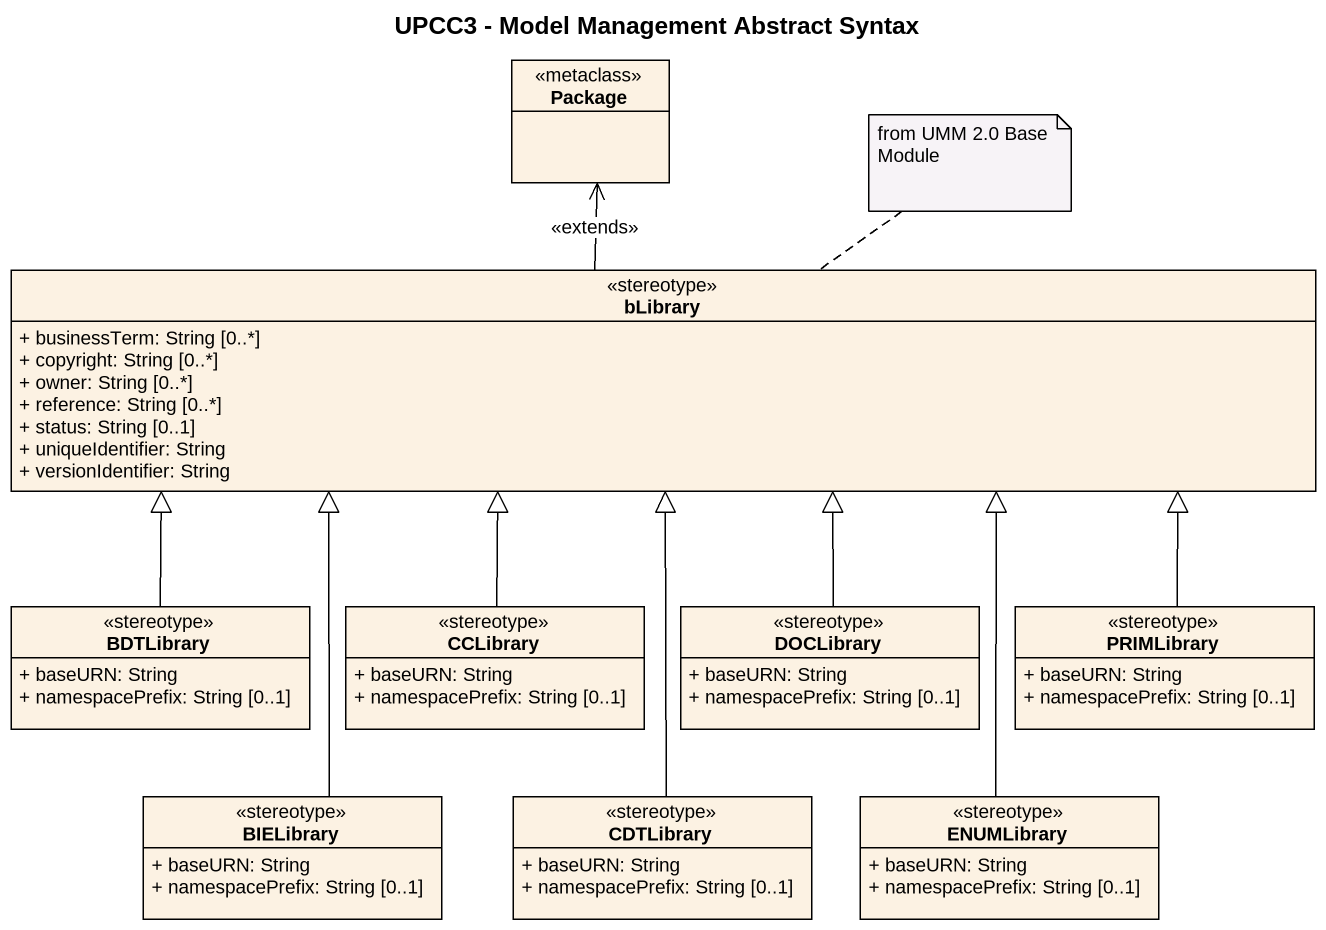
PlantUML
@startuml
title UPCC3 - Model Management Abstract Syntax
hide circle
hide empty members
skinparam classAttributeIconSize 0
class "Package" as Package_ <<metaclass>>
class bLibrary <<stereotype>> {
  + businessTerm: String [0..*]
  + copyright: String [0..*]
  + owner: String [0..*]
  + reference: String [0..*]
  + status: String [0..1]
  + uniqueIdentifier: String
  + versionIdentifier: String
}
class BDTLibrary <<stereotype>> {
  + baseURN: String
  + namespacePrefix: String [0..1]
}
class CCLibrary <<stereotype>> {
  + baseURN: String
  + namespacePrefix: String [0..1]
}
class DOCLibrary <<stereotype>> {
  + baseURN: String
  + namespacePrefix: String [0..1]
}
class PRIMLibrary <<stereotype>> {
  + baseURN: String
  + namespacePrefix: String [0..1]
}
class BIELibrary <<stereotype>> {
  + baseURN: String
  + namespacePrefix: String [0..1]
}
class CDTLibrary <<stereotype>> {
  + baseURN: String
  + namespacePrefix: String [0..1]
}
class ENUMLibrary <<stereotype>> {
  + baseURN: String
  + namespacePrefix: String [0..1]
}
bLibrary -up-> Package_ : <<extends>>
BDTLibrary -right-|> bLibrary
CCLibrary -up-|> bLibrary
DOCLibrary -up-|> bLibrary
PRIMLibrary -left-|> bLibrary
BIELibrary -up-|> bLibrary
CDTLibrary -up-|> bLibrary
ENUMLibrary -up-|> bLibrary
note top of bLibrary : from UMM 2.0 Base Module
@enduml
